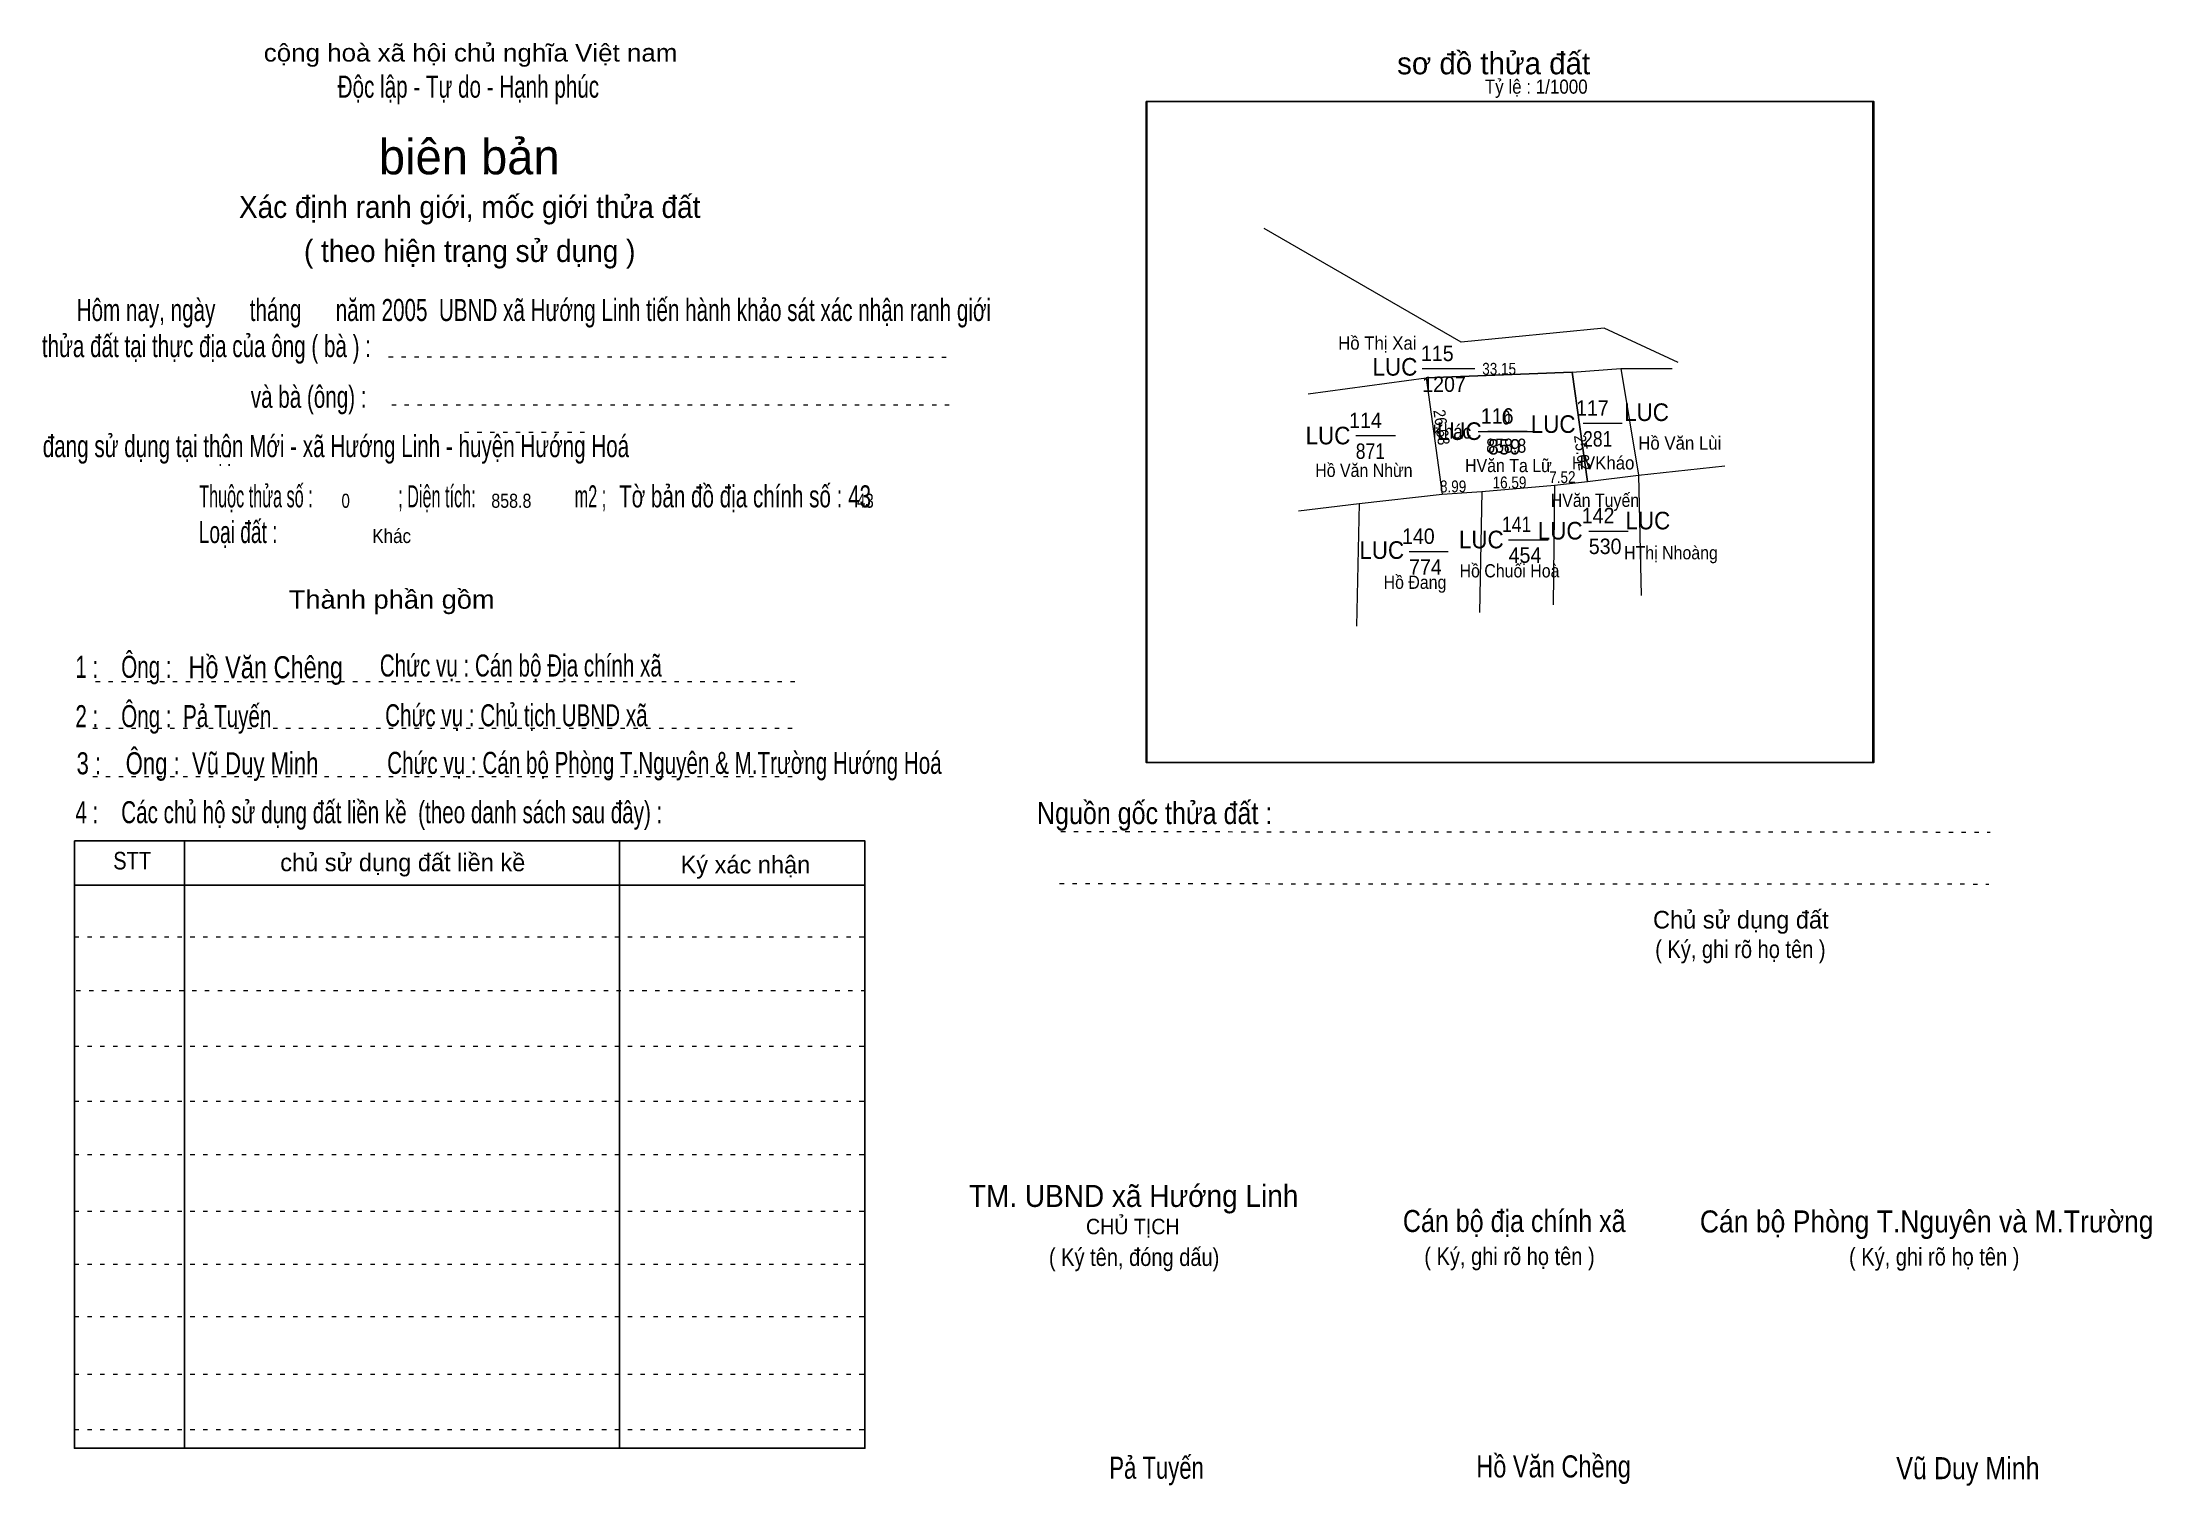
# Model space of a CAD drawing. Header units: centimetres. Extents: x -1.5 to 46.4, y -3.9 to 28.9.
import ezdxf
from ezdxf.enums import TextEntityAlignment as Align

# ---------------------------------------------------------------- set-up
doc = ezdxf.new("R2010")
doc.units = ezdxf.units.CM
doc.header["$LTSCALE"] = 0.16
doc.linetypes.add('DOTTED', pattern=[1.5, 0.3, -1.2])
for name, color, linetype, lineweight in [('15', 7, 'Continuous', 13), ('2', 7, 'Continuous', 25), ('22', 7, 'Continuous', 13), ('33', 7, 'Continuous', 13), ('5', 7, 'DOTTED', 13)]:
    doc.layers.add(name, color=color, linetype=linetype, lineweight=lineweight)
doc.layers.add('34', color=7, linetype='Continuous')
doc.layers.add('51', color=7, linetype='Continuous')

msp = doc.modelspace()

# ---------------------------------------------------------------- linework, layer by layer
at = {"layer": '15'}
for p, q in [((29.83, 21.46), (31.02, 21.46)), ((33.48, 20.22), (34.37, 20.22)), ((28.32, 19.94), (29.22, 19.94)), ((31.32, 20.04), (32.21, 20.04)), ((33.61, 17.77), (34.5, 17.77)), ((29.53, 17.31), (30.42, 17.31)), ((31.79, 17.57), (32.69, 17.57))]:
    msp.add_line(p, q, dxfattribs=at)
at = {"layer": '2'}
msp.add_lwpolyline([(23.56, 27.52), (40.06, 27.52), (40.06, 12.52), (23.56, 12.52)], close=True, dxfattribs=at)
at = {"layer": '22'}
for p, q in [((29.92, 21.25), (33.23, 21.38)), ((33.23, 21.38), (33.58, 18.9)), ((34.34, 21.46), (34.74, 19.04)), ((32.83, 18.81), (32.8, 16.1)), ((34.74, 19.04), (34.8, 16.31)), ((28.4, 18.4), (28.34, 15.61)), ((31.18, 18.67), (31.13, 15.92))]:
    msp.add_line(p, q, dxfattribs=at)
for points in [[(35.64, 21.6), (33.96, 22.38), (30.71, 22.06), (26.24, 24.64)], [(27.24, 20.89), (29.92, 21.25), (30.28, 18.61)], [(33.23, 21.38), (34.34, 21.46), (35.5, 21.46)], [(27.02, 18.23), (28.4, 18.4), (30.28, 18.61), (31.18, 18.67), (32.83, 18.81), (33.58, 18.9), (34.74, 19.04), (36.7, 19.25)]]:
    msp.add_lwpolyline(points, dxfattribs=at)
msp.add_lwpolyline([(31.18, 18.67), (32.83, 18.81), (33.58, 18.9), (33.23, 21.38), (29.92, 21.25), (30.28, 18.61)], close=True, dxfattribs=at)
at = {"layer": '33'}
msp.add_line((31.1, 20.03), (32.38, 20.03), dxfattribs=at)
at = {"layer": '5'}
for p, q in [((6.37, 21.73), (19.21, 21.72)), ((6.44, 20.64), (19.25, 20.64)), ((8.09, 20.02), (10.86, 20.02)), ((-0.28, 14.36), (15.72, 14.36)), ((-0.34, 13.3), (15.66, 13.3)), ((-0.34, 12.2), (15.66, 12.2)), ((21.63, 10.95), (42.72, 10.94)), ((21.6, 9.77), (42.69, 9.76)), ((-0.76, 8.56), (17.18, 8.56)), ((-0.72, 7.34), (17.22, 7.34)), ((-0.76, 6.08), (17.18, 6.08)), ((-0.76, 4.83), (17.18, 4.83)), ((-0.76, 3.62), (17.18, 3.62)), ((-0.76, 2.33), (17.18, 2.33)), ((-0.76, 1.13), (17.18, 1.13)), ((-0.76, -0.06), (17.18, -0.06)), ((-0.76, -1.37), (17.18, -1.37)), ((-0.76, -2.62), (17.18, -2.62))]:
    msp.add_line(p, q, dxfattribs=at)
at = {"layer": '5', "linetype": 'Continuous', "lineweight": 25}
for p, q in [((1.74, 10.74), (1.74, -3.05)), ((11.61, 10.74), (11.61, -3.05)), ((-0.76, 9.73), (17.18, 9.73))]:
    msp.add_line(p, q, dxfattribs=at)
for points in [[(23.58, 27.52), (40.08, 27.52), (40.08, 12.52), (23.58, 12.52)], [(-0.76, 10.74), (17.18, 10.74), (17.18, -3.05), (-0.76, -3.05)]]:
    msp.add_lwpolyline(points, close=True, dxfattribs=at)

# ---------------------------------------------------------------- texts
at = {"layer": '15'}
for s, width, p in [('115', 0.95, (29.8, 21.63)), ('1207', 0.95, (29.83, 20.93)), ('117', 0.95, (33.32, 20.39)), ('114', 0.95, (28.17, 20.11)), ('116', 0.95, (31.16, 20.21)), ('871', 0.85, (28.32, 19.41)), ('859', 0.95, (31.32, 19.51)), ('281', 0.85, (33.48, 19.69)), ('142', 0.95, (33.45, 17.95)), ('140', 0.95, (29.37, 17.48)), ('141', 0.85, (31.64, 17.75)), ('454', 0.95, (31.79, 17.05)), ('530', 0.95, (33.61, 17.25)), ('774', 0.95, (29.53, 16.78))]:
    msp.add_text(s, height=0.35, dxfattribs=dict(at, width=width)).set_placement(p)
at = {"layer": '22'}
for s, height, width, p in [('Hồ Thị Xai', 0.3, 0.95, (28.81, 21.89)), ('LUC', 0.4, 0.95, (29.21, 21.3)), ('LUC', 0.4, 0.95, (34.92, 20.27)), ('LUC', 0.4, 0.95, (27.69, 19.74)), ('LUC', 0.4, 0.95, (30.67, 19.84)), ('LUC', 0.4, 0.95, (32.8, 20)), ('Hồ Văn Lùi', 0.3, 0.95, (35.675, 19.62)), ('Hồ Văn Nhừn', 0.3, 0.9, (28.505, 19)), ('HVăn Ta Lữ', 0.3, 0.9, (31.785, 19.11)), ('HVKháo', 0.3, 0.95, (33.935, 19.17)), ('HVăn Tuyến', 0.3, 0.9, (33.75, 18.32)), ('LUC', 0.4, 0.95, (34.95, 17.81)), ('LUC', 0.4, 0.95, (31.17, 17.38)), ('LUC', 0.4, 0.95, (32.96, 17.58)), ('LUC', 0.4, 0.95, (28.91, 17.14)), ('HThị Nhoàng', 0.3, 0.9, (35.475, 17.13)), ('Hồ Đang', 0.3, 0.9, (29.665, 16.46)), ('Hồ Chuối Hoà', 0.3, 0.9, (31.81, 16.72))]:
    msp.add_text(s, height=height, dxfattribs=dict(at, width=width)).set_placement(p, align=Align.CENTER)
at = {"layer": '33', "width": 0.9}
msp.add_text('Khác', height=0.32, dxfattribs=at).set_placement((30.94, 19.87), align=Align.RIGHT)
at = {"layer": '33'}
for s, width, p in [('0', 0.8, (31.735, 20.19)), ('858.8', 0.85, (31.735, 19.55))]:
    msp.add_text(s, height=0.32, dxfattribs=dict(at, width=width)).set_placement(p, align=Align.CENTER)
at = {"layer": '34'}
for s, width, p in [(': : ', 0.85, (2.5, 19.25)), ('0', 0.8, (5.3, 18.3)), ('858.8', 0.85, (8.7, 18.3)), ('43', 0.8, (17, 18.3)), ('Khác', 0.9, (6, 17.5))]:
    msp.add_text(s, height=0.32, dxfattribs=dict(at, width=width)).set_placement(p)
at = {"layer": '5'}
for s, height, width, p in [('cộng hoà xã hội chủ nghĩa Việt nam', 0.4, 1.1, (8.23, 28.43)), ('Độc lập - Tự do - Hạnh phúc', 0.5, 0.7, (8.18, 27.61)), ('Xác định ranh giới, mốc giới thửa đất', 0.5, 0.95, (8.21, 24.88)), ('( theo hiện trạng sử dụng )', 0.5, 0.95, (8.21, 23.88)), ('Thành phần gồm', 0.42, 1.1, (6.44, 16.01)), ('Hồ Văn Chêng', 0.5, 0.8, (3.58, 14.43)), ('Chức vụ : Cán bộ Địa chính xã', 0.5, 0.7, (9.37, 14.47)), ('Chức vụ : Chủ tịch UBND xã', 0.5, 0.7, (9.27, 13.34)), ('Chức vụ : Cán bộ Phòng T.Nguyên & M.Trường Hướng Hoá', 0.5, 0.7, (12.63, 12.26)), ('    Nguồn gốc thửa đất :', 0.5, 0.85, (23.44, 11.12)), ('( Ký, ghi rõ họ tên )', 0.4, 0.85, (37.05, 8.08)), ('CHỦ TỊCH', 0.35, 0.95, (23.26, 1.81)), ('( Ký tên, đóng dấu)', 0.4, 0.85, (23.29, 1.09)), ('( Ký, ghi rõ họ tên )', 0.4, 0.85, (31.81, 1.11)), ('( Ký, ghi rõ họ tên )', 0.4, 0.85, (41.45, 1.1)), ('Pả Tuyến', 0.5, 0.75, (23.8, -3.74)), ('Hồ Văn Chềng', 0.5, 0.8, (32.81, -3.71)), ('Vũ Duy Minh', 0.5, 0.85, (42.215, -3.75))]:
    msp.add_text(s, height=height, dxfattribs=dict(at, width=width)).set_placement(p, align=Align.CENTER)
msp.add_text('sơ đồ thửa đất', height=0.5, dxfattribs=at).set_placement((29.26, 28.14))
for s, height, p in [('biên bản', 0.8, (8.2, 25.87)), ('      chủ sử dụng đất liền kề', 0.4, (6.245, 10.05)), ('   Ký xác nhận', 0.4, (14.245, 10)), ('Chủ sử dụng đất', 0.4, (37.06, 8.75))]:
    msp.add_text(s, height=height, dxfattribs=at).set_placement(p, align=Align.CENTER)
for s, height, width, p in [('   Hôm nay, ngày      tháng      năm 2005  UBND xã Hướng Linh tiến hành khảo sát xác nhận ranh giới ', 0.5, 0.7, (-1.1, 22.54)), ('thửa đất tại thực địa của ông ( bà ) :                                       ', 0.5, 0.7, (-1.5, 21.72)), ('                                     và bà (ông) :', 0.5, 0.7, (-1.57, 20.57)), (' đang sử dụng tại thôn Mới - xã Hướng Linh - huyện Hướng Hoá', 0.5, 0.7, (-1.61, 19.45)), ('Thuộc thửa số :                   ; Diện tích:                      m2 ;                                            ', 0.5, 0.55, (2.07, 18.31)), ('Tờ bản đồ địa chính số : 43', 0.5, 0.7, (11.6, 18.31)), ('Loại đất :  ', 0.5, 0.65, (2.06, 17.5)), ('    1 :    Ông :                                                        ', 0.5, 0.7, (-1.26, 14.44)), ('    2 :    Ông :  Pả Tuyến', 0.5, 0.7, (-1.26, 13.32)), ('    3 :    Ông :  Vũ Duy Minh', 0.5, 0.75, (-1.27, 12.25)), ('    4 :    Các chủ hộ sử dụng đất liền kề  (theo danh sách sau đây) :', 0.5, 0.7, (-1.26, 11.14)), ('STT', 0.4, 0.85, (0.12, 10.09)), ('TM. UBND xã Hướng Linh', 0.5, 0.95, (19.54, 2.43)), ('Cán bộ địa chính xã  ', 0.5, 0.85, (29.39, 1.86)), ('Cán bộ Phòng T.Nguyên và M.Trường', 0.5, 0.9, (36.13, 1.85))]:
    msp.add_text(s, height=height, dxfattribs=dict(at, width=width)).set_placement(p)
at = {"layer": '51', "width": 0.9}
msp.add_text('Tỷ lệ : 1/1000', height=0.32, dxfattribs=at).set_placement((31.25, 27.7))
at = {"layer": '51', "width": 0.85}
for s, p in [('33.15', (31.575, 21.32)), ('8.99', (30.53, 18.65)), ('16.59', (31.81, 18.74)), ('7.52', (33.01, 18.86))]:
    msp.add_text(s, height=0.27, dxfattribs=at).set_placement(p, align=Align.CENTER)
at = {"layer": '51', "width": 0.9}
for s, rotation, p in [('26.63', 277.92, (30.136, 20.109)), ('25.02', 278.065, (33.328, 19.534))]:
    msp.add_text(s, height=0.27, rotation=rotation, dxfattribs=at).set_placement(p, align=Align.CENTER)

doc.saveas('drawing.dxf')
